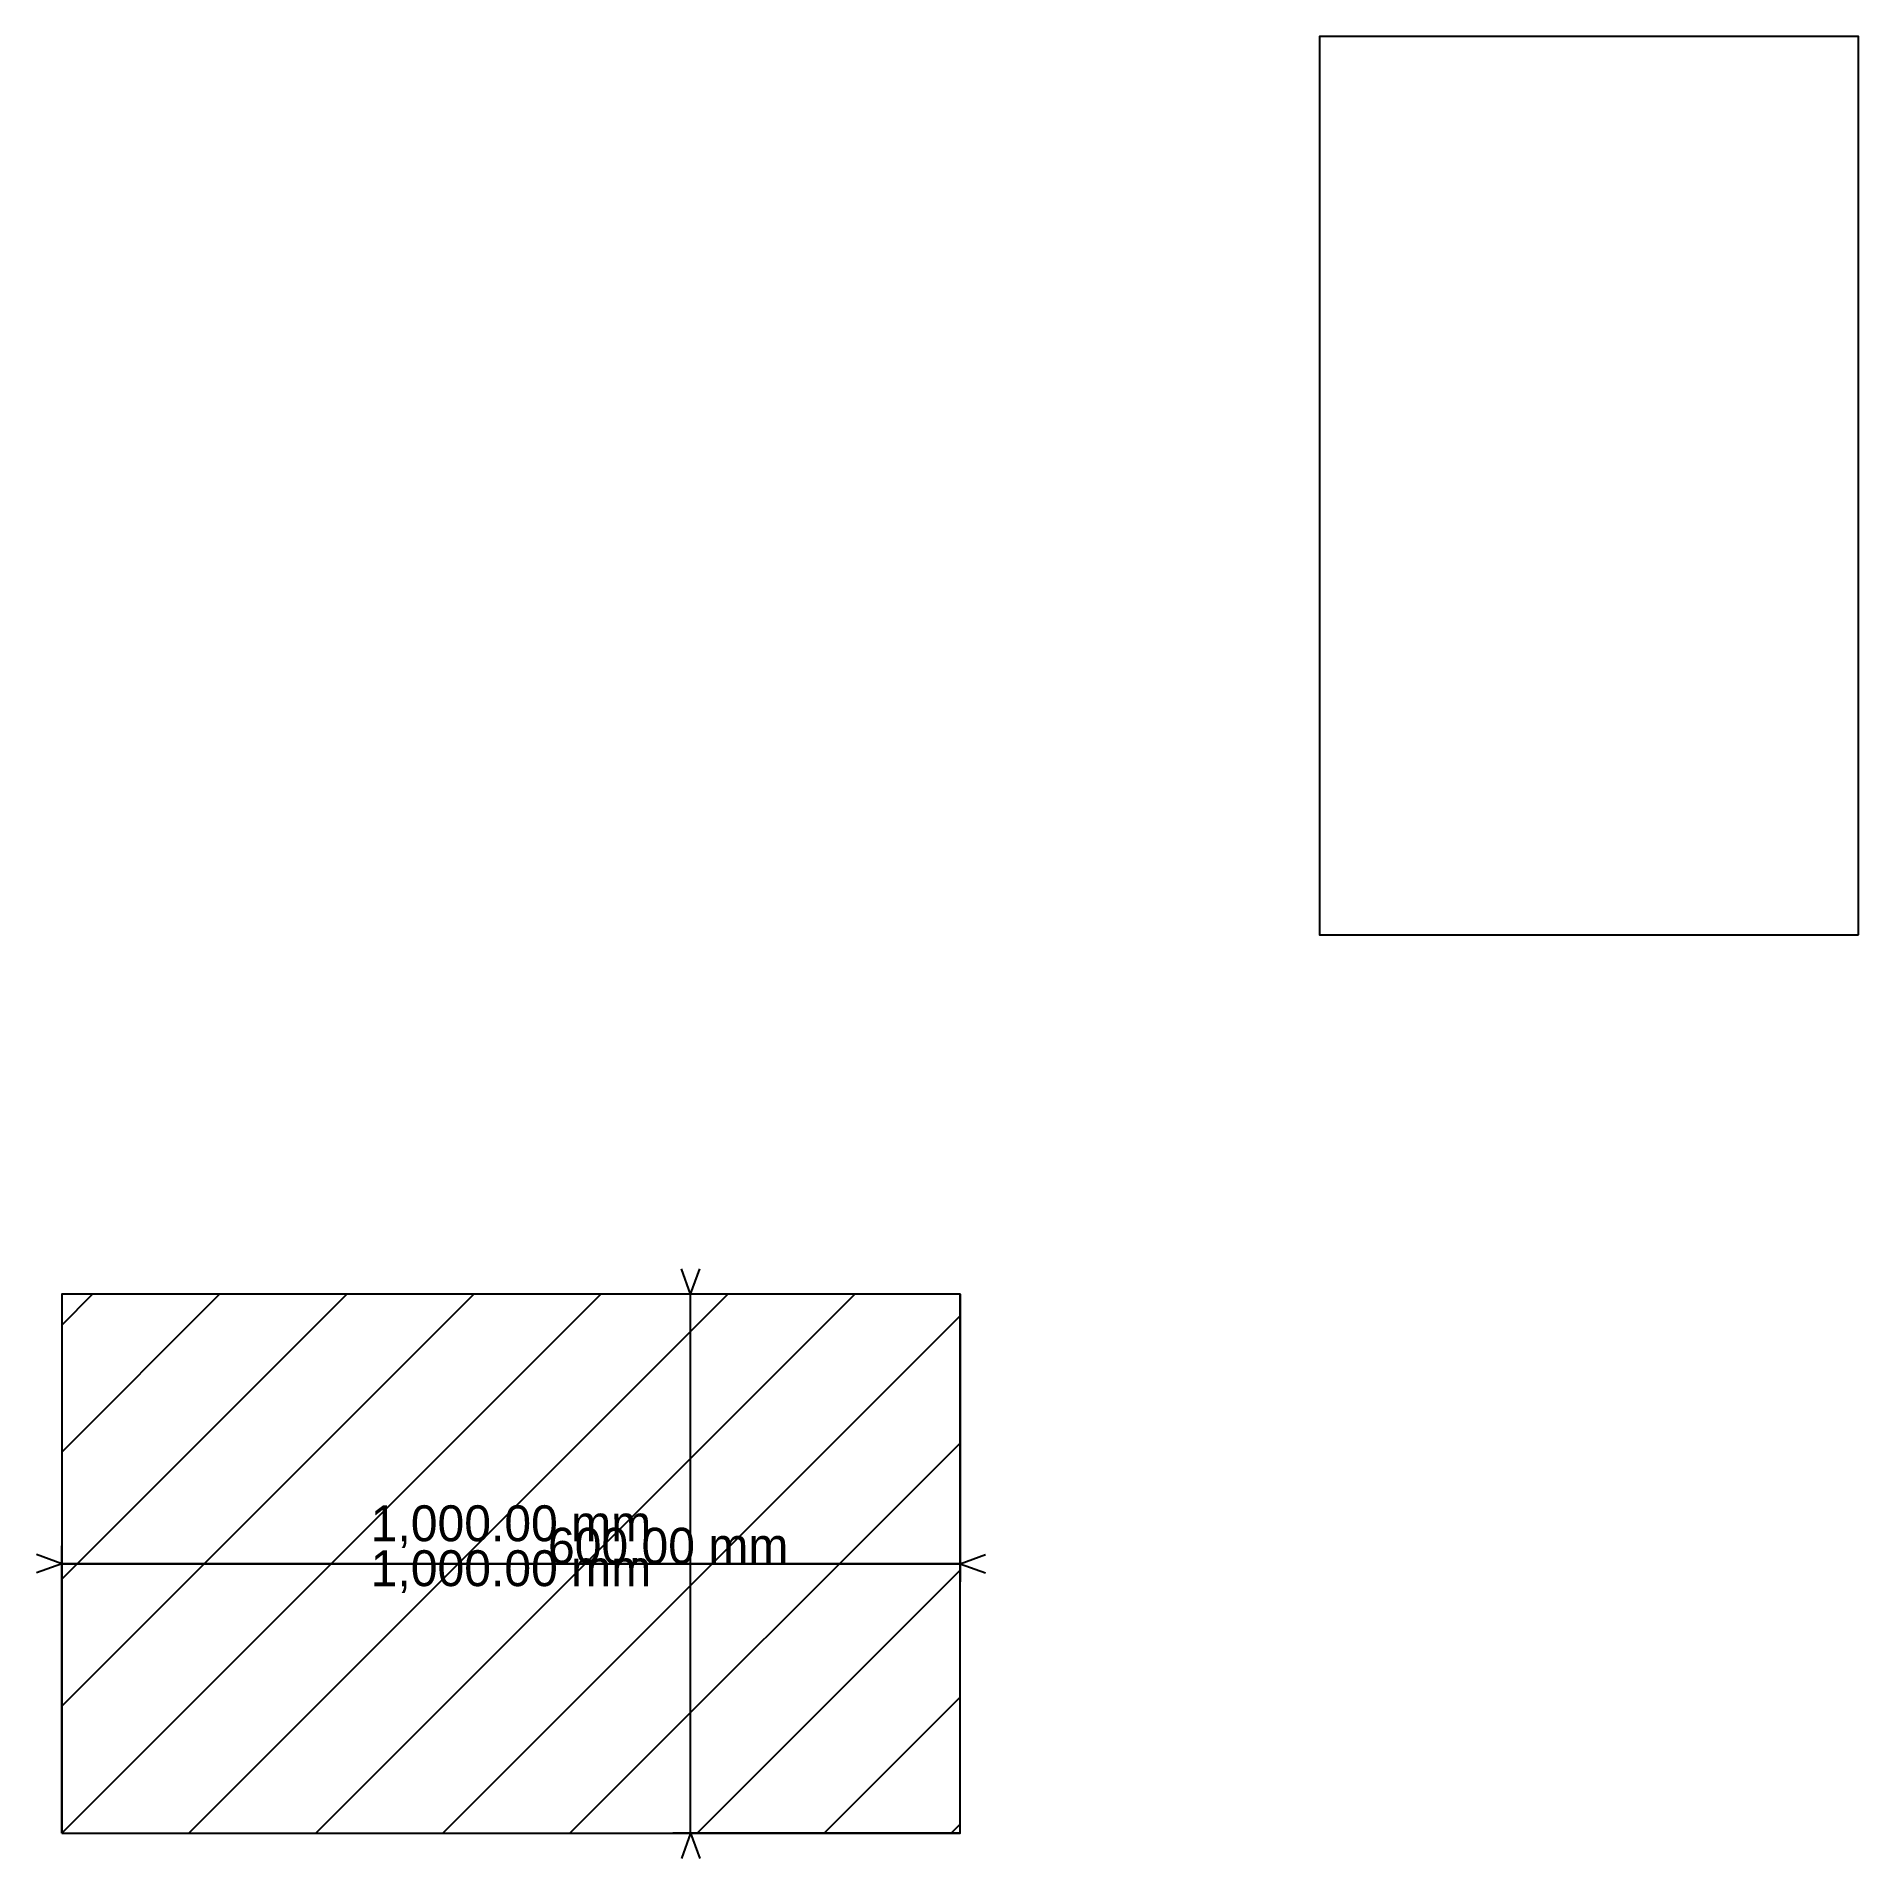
# Model space of a CAD drawing. Header units: millimetres. Extents: x -28 to 2000, y -28 to 2000.
import ezdxf
from ezdxf.enums import TextEntityAlignment as Align

# ---------------------------------------------------------------- set-up
doc = ezdxf.new("R2010")
doc.units = ezdxf.units.MM
doc.layers.add('Default', color=7, linetype='CONTINUOUS', lineweight=25, true_color=0x4f8cff)

# ---------------------------------------------------------------- blocks, each defined once
blk = doc.blocks.new('block-24e48720-ce5d-4186-b947-e084f77bcfc9')
at = {"layer": 'Default', "linetype": 'CONTINUOUS', "lineweight": 25, "true_color": 0x4f8cff}
blk.add_polyline3d([(0, 0, 0), (1000, 0, 0), (1000, 600, 0), (0, 600, 0)], close=True, dxfattribs=at)

msp = doc.modelspace()

# ---------------------------------------------------------------- linework, layer by layer
at = {"layer": 'Default', "linetype": 'CONTINUOUS', "lineweight": 25, "true_color": 0x4f8cff}
for points in [[(700, 600, 0), (689.739396, 628.190779, 0)], [(700, 600, 0), (710.260604, 628.190779, 0)], [(0, 0, 0), (600, 600, 0)], [(0, 141.421356, 0), (458.578644, 600, 0)], [(0, 282.842712, 0), (317.157288, 600, 0)], [(0, 424.264069, 0), (175.735931, 600, 0)], [(0, 565.685425, 0), (34.314575, 600, 0)], [(0, 600, 0), (0, 280, 0)], [(141.421356, 0, 0), (741.421356, 600, 0)], [(282.842712, 0, 0), (882.842712, 600, 0)], [(1000, 600, 0), (680, 600, 0)], [(700, 0, 0), (700, 600, 0)], [(1000, 600, 0), (1000, 280, 0)], [(424.264069, 0, 0), (1000, 575.735931, 0)], [(565.685425, 0, 0), (1000, 434.314575, 0)], [(0, 300, 0), (-28.190779, 310.260604, 0)], [(0, 300, 0), (-28.190779, 310.260604, 0)], [(0, 0, 0), (0, 320, 0)], [(1000, 0, 0), (1000, 320, 0)], [(1000, 300, 0), (1028.190779, 310.260604, 0)], [(1000, 300, 0), (1028.190779, 310.260604, 0)], [(0, 300, 0), (-28.190779, 289.739396, 0)], [(0, 300, 0), (-28.190779, 289.739396, 0)], [(0, 300, 0), (1000, 300, 0)], [(1000, 300, 0), (0, 300, 0)], [(707.106781, 0, 0), (1000, 292.893219, 0)], [(1000, 300, 0), (1028.190779, 289.739396, 0)], [(1000, 300, 0), (1028.190779, 289.739396, 0)], [(848.528137, 0, 0), (1000, 151.471863, 0)], [(1000, 0, 0), (680, 0, 0)], [(700, 0, 0), (689.739396, -28.190779, 0)], [(700, 0, 0), (710.260604, -28.190779, 0)], [(989.949494, 0, 0), (1000, 10.050506, 0)]]:
    msp.add_polyline3d(points, dxfattribs=at)
msp.add_polyline3d([(0, 0, 0), (1000, 0, 0), (1000, 600, 0), (0, 600, 0)], close=True, dxfattribs=at)

# ---------------------------------------------------------------- block references
at = {"layer": 'Default', "linetype": 'CONTINUOUS', "lineweight": 25, "true_color": 0x4f8cff, "rotation": 90}
msp.add_blockref('block-24e48720-ce5d-4186-b947-e084f77bcfc9', (2000, 1000), dxfattribs=at)

# ---------------------------------------------------------------- texts
at = {"layer": 'Default', "linetype": 'CONTINUOUS', "lineweight": 25, "true_color": 0x4f8cff}
for s, p in [('1,000.00 mm', (500, 325)), ('600.00 mm', (675, 300)), ('1,000.00 mm', (500, 275))]:
    msp.add_text(s, height=40, dxfattribs=at).set_placement(p, align=Align.CENTER)

doc.saveas('drawing.dxf')
